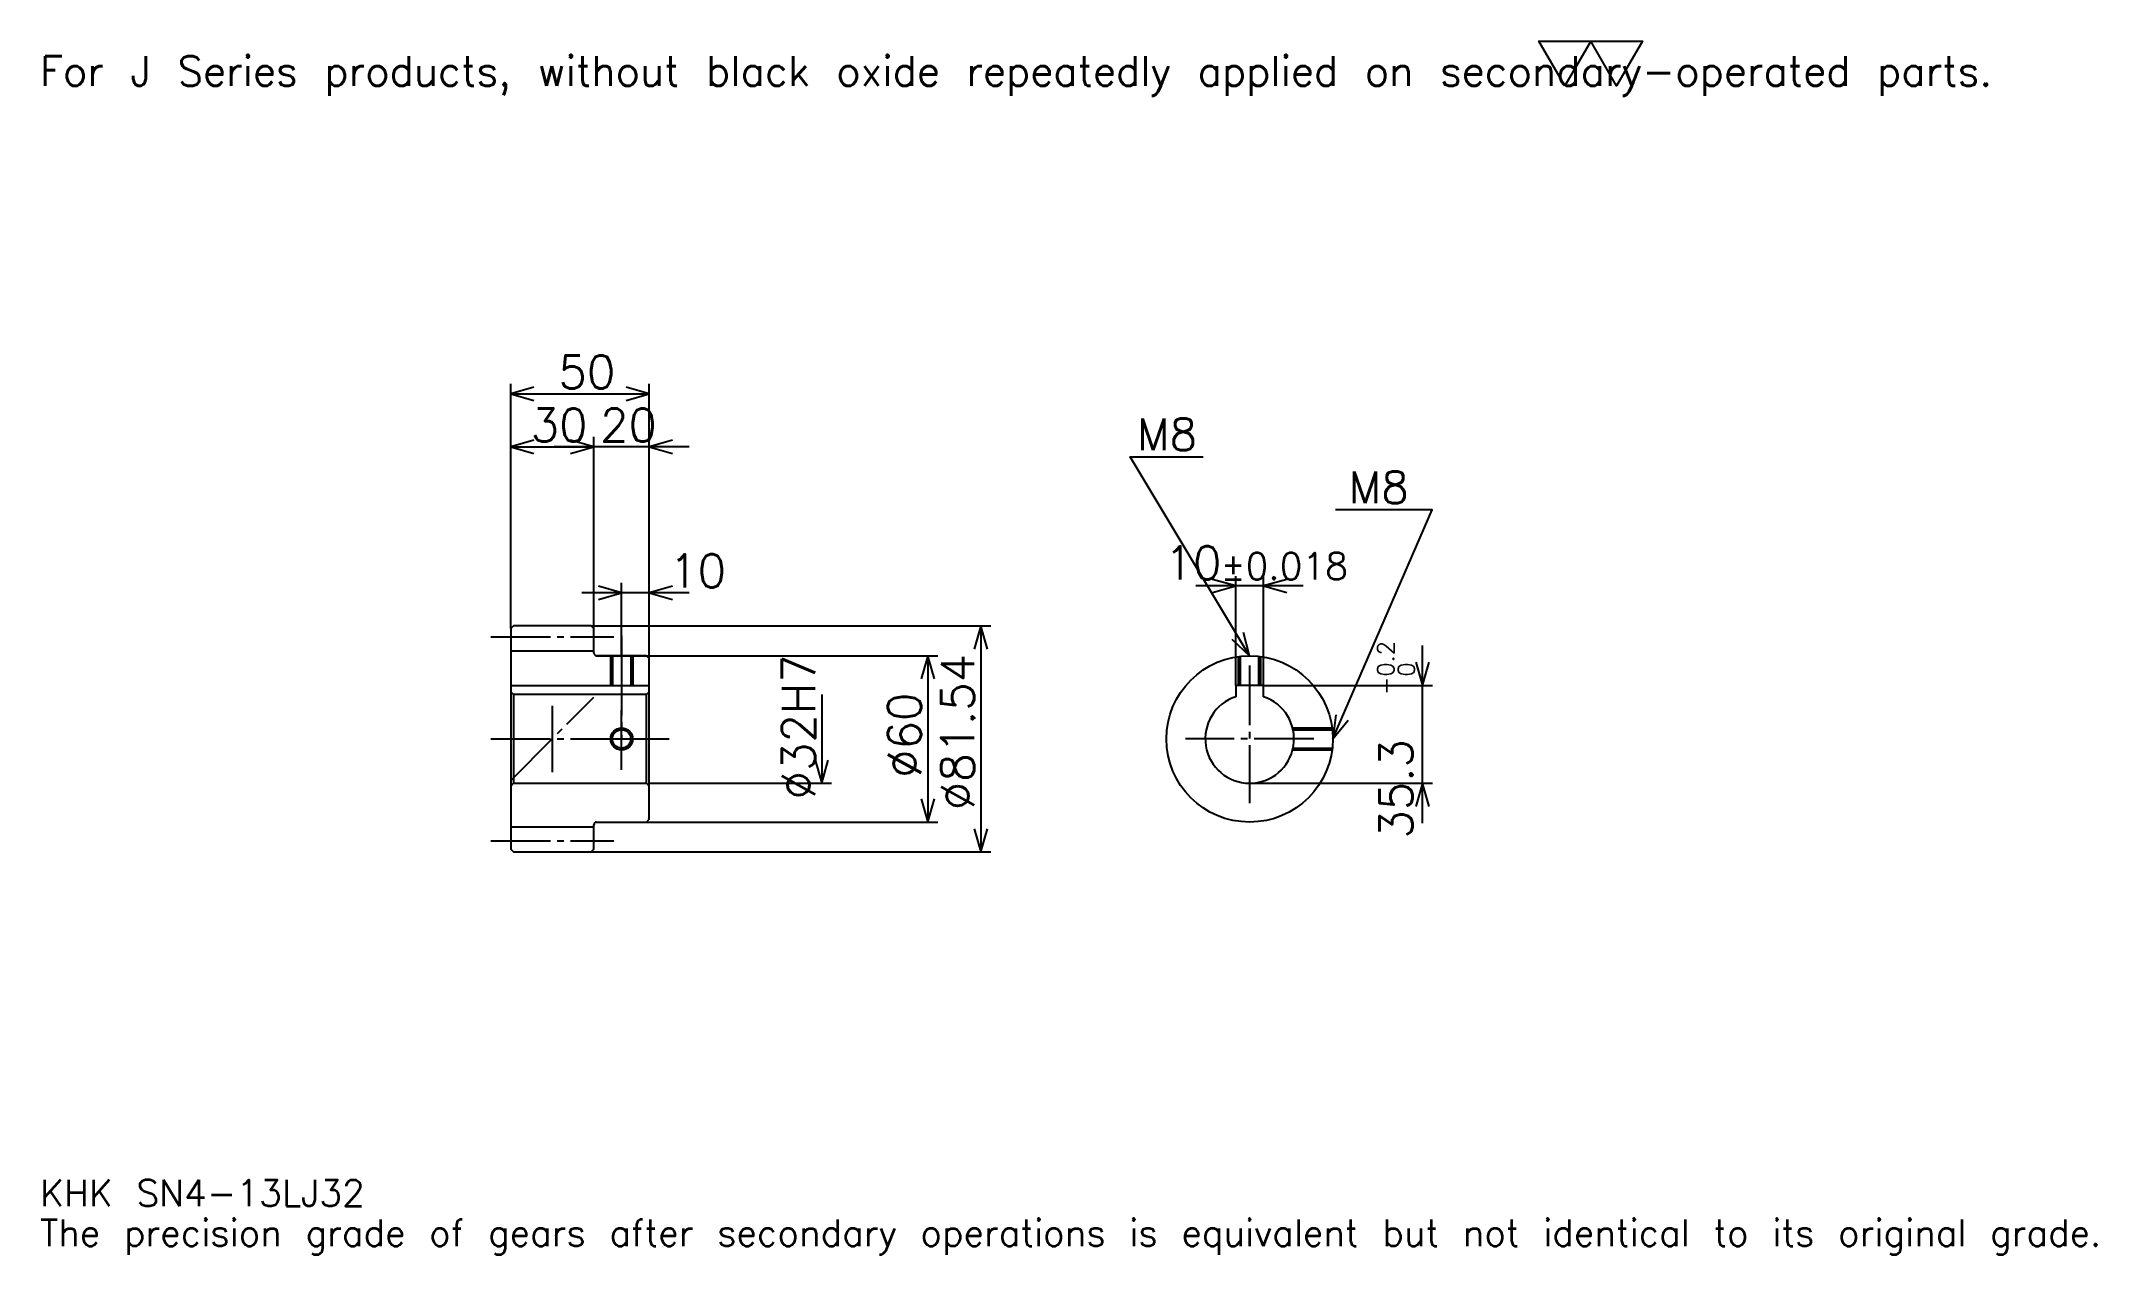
# Model space of a CAD drawing. Extents: x 24 to 766, y 9 to 447.
import ezdxf

# ---------------------------------------------------------------- set-up
doc = ezdxf.new("R2010")
doc.units = 0
doc.linetypes.add('DASHDOT', pattern=[28.695651, 21.521739, -2.391304, 2.391304, -2.391304])
doc.layers.get('0').update_dxf_attribs({"linetype": 'CONTINUOUS'})
doc.layers.add('DASHDOT', color=6, linetype='DASHDOT')
doc.styles.add('KANJI', font='TXT', dxfattribs={"bigfont": 'BIGFONT'})

msp = doc.modelspace()

# ---------------------------------------------------------------- linework, layer by layer
at = {"color": 5}
for p, q in [((193.695663, 235.660858), (193.695663, 322.943481)), ((193.695663, 319.356506), (243.695663, 319.356506)), ((243.695663, 235.660858), (243.695663, 322.943481)), ((193.695663, 300.226074), (223.695663, 300.226074)), ((258.043488, 300.226074), (209.347839, 300.226074)), ((223.695663, 235.660858), (223.695663, 303.813019)), ((455.217407, 214.191299), (455.217407, 253.647812)), ((465.217407, 214.191299), (465.217407, 253.647812)), ((258.043488, 247.617371), (219.347839, 247.617371)), ((233.695663, 235.660858), (233.695663, 251.20433)), ((479.565247, 250.060852), (440.869568, 250.060852)), ((193.695663, 234.660858), (193.695663, 235.660858)), ((222.695663, 235.660858), (243.695663, 235.660858)), ((223.695663, 234.660858), (223.695663, 235.660858)), ((233.695663, 224.891296), (233.695663, 235.660858)), ((233.695663, 224.891296), (233.695663, 235.660858)), ((243.695663, 235.660858), (366.847839, 235.660858)), ((243.695663, 223.891296), (243.695663, 235.660858)), ((363.260864, 235.660858), (363.260864, 154.121735)), ((224.695663, 224.891296), (243.695663, 224.891296)), ((243.695663, 224.891296), (347.717407, 224.891296)), ((344.130432, 224.891296), (344.130432, 164.891296)), ((522.608704, 164.543472), (522.608704, 228.539124)), ((305.869568, 210.891296), (305.869568, 178.891296)), ((465.217407, 214.191299), (526.195618, 214.191299)), ((243.695663, 178.891296), (309.456543, 178.891296)), ((460.217407, 178.891296), (526.195618, 178.891296)), ((224.695663, 164.891296), (243.695663, 164.891296)), ((243.695663, 164.891296), (347.717407, 164.891296)), ((222.695663, 154.121735), (243.695663, 154.121735)), ((243.695663, 154.121735), (366.847839, 154.121735))]:
    msp.add_line(p, q, dxfattribs=at)
at = {"color": 4}
for p, q in [((193.695663, 226.660858), (223.695663, 226.660858)), ((193.695663, 214.191299), (243.695663, 214.191299)), ((194.695663, 210.891296), (194.695663, 178.891296)), ((242.695663, 210.891296), (243.695663, 211.891296)), ((242.695663, 178.891296), (243.695663, 177.891296)), ((193.695663, 163.121735), (223.695663, 163.121735))]:
    msp.add_line(p, q, dxfattribs=at)
at = {"color": 7}
msp.add_line((208.695663, 206.847824), (208.695663, 182.934769), dxfattribs=at)
msp.add_lwpolyline([(573.913025, 430.434784), (564.586914, 446.600006), (601.891296, 446.600006), (592.565186, 430.434784), (583.239136, 446.600006), (573.913025, 430.434784)], dxfattribs=at)
at = {"color": 5}
for points in [[(202.065231, 321.747803), (193.695663, 319.356506), (202.065231, 316.96521)], [(235.326096, 316.96521), (243.695663, 319.356506), (235.326096, 321.747803)], [(202.065231, 302.617371), (193.695663, 300.226074), (202.065231, 297.834778)], [(215.326096, 297.834778), (223.695663, 300.226074), (215.326096, 302.617371)], [(215.326096, 297.834778), (223.695663, 300.226074), (215.326096, 302.617371)], [(252.065231, 302.617371), (243.695663, 300.226074), (252.065231, 297.834778)], [(460.217407, 224.891296), (417.17392, 296.630432), (443.478271, 296.630432)], [(490.217407, 194.891296), (526.086975, 277.5), (491.173889, 277.5)], [(446.847839, 247.669556), (455.217407, 250.060852), (446.847839, 252.452164)], [(473.586975, 252.452164), (465.217407, 250.060852), (473.586975, 247.669556)], [(225.326096, 245.226074), (233.695663, 247.617371), (225.326096, 250.008667)], [(252.065231, 250.008667), (243.695663, 247.617371), (252.065231, 245.226074)], [(365.652191, 227.29129), (363.260864, 235.660858), (360.869568, 227.29129)], [(453.860779, 230.83783), (460.217407, 224.891296), (457.961792, 233.298462)], [(346.521759, 216.521729), (344.130432, 224.891296), (341.739136, 216.521729)], [(520.217407, 222.560852), (522.608704, 214.191299), (525, 222.560852)], [(491.357422, 203.520798), (490.217407, 194.891296), (495.744324, 201.615967)], [(303.478271, 187.260864), (305.869568, 178.891296), (308.260864, 187.260864)], [(525, 170.521729), (522.608704, 178.891296), (520.217407, 170.521729)], [(341.739136, 173.260864), (344.130432, 164.891296), (346.521759, 173.260864)], [(360.869568, 162.491302), (363.260864, 154.121735), (365.652191, 162.491302)]]:
    msp.add_lwpolyline(points, dxfattribs=at)
at = {"color": 4}
for points in [[(223.695663, 225.891296), (223.695663, 234.660858), (222.695663, 235.660858), (194.695663, 235.660858), (193.695663, 234.660858), (193.695663, 177.891296)], [(224.695663, 164.891296), (242.695663, 164.891296), (243.695663, 165.891296), (243.695663, 223.891296), (242.695663, 224.891296), (224.695663, 224.891296)], [(229.695663, 224.891296), (229.695663, 214.191299)], [(230.370667, 224.891296), (230.370667, 214.191299)], [(237.02066, 224.891296), (237.02066, 214.191299)], [(237.695663, 224.891296), (237.695663, 214.191299)], [(456.217407, 214.191299), (456.217407, 224.623428)], [(456.892395, 214.191299), (456.892395, 224.706467)], [(463.542419, 214.191299), (463.542419, 224.706467)], [(464.217407, 214.191299), (464.217407, 224.623428)], [(193.695663, 177.891296), (194.695663, 178.891296), (242.695663, 178.891296), (242.695663, 210.891296), (194.695663, 210.891296), (193.695663, 211.891296)], [(465.217407, 210.089981), (465.217407, 214.191299), (455.217407, 214.191299), (455.217407, 210.089981)], [(475.709351, 198.891296), (489.949524, 198.891296)], [(475.868103, 198.216293), (490.032593, 198.216293)], [(475.709351, 190.891296), (489.949524, 190.891296)], [(475.868103, 191.566299), (490.032593, 191.566299)], [(193.695663, 177.891296), (193.695663, 155.121735), (194.695663, 154.121735), (222.695663, 154.121735), (223.695663, 155.121735), (223.695663, 163.891296)]]:
    msp.add_lwpolyline(points, dxfattribs=at)
for centre, radius in [((460.217407, 194.891296), 30), ((233.695663, 194.891296), 3.325)]:
    msp.add_circle(centre, radius, dxfattribs=at)
at = {"color": 7}
msp.add_circle((233.695663, 194.891296), 4, dxfattribs=at)
at = {"color": 4}
for centre, radius, start, end in [((224.695663, 225.891296), 1, 180, 270), ((460.217407, 194.891296), 16, 108.209957329, 71.790042671), ((224.695663, 163.891296), 1, 90, 180)]:
    msp.add_arc(centre, radius, start, end, dxfattribs=at)
at = {"layer": 'DASHDOT', "color": 7}
for p, q in [((186.521744, 231.660858), (230.869568, 231.660858)), ((233.695663, 224.891296), (233.695663, 194.891296)), ((460.217407, 221.365204), (460.217407, 171.717377)), ((193.695663, 179.891296), (223.695663, 209.891296)), ((186.521744, 194.891296), (250.869568, 194.891296)), ((483.391296, 194.891296), (437.043488, 194.891296)), ((186.521744, 158.121735), (230.869568, 158.121735))]:
    msp.add_line(p, q, dxfattribs=at)
for points in [[(233.695663, 232.065216), (233.695663, 207.01738)], [(233.695663, 183.717377), (233.695663, 206.065216)], [(222.521759, 194.891296), (244.869568, 194.891296)]]:
    msp.add_lwpolyline(points, dxfattribs=at)

# ---------------------------------------------------------------- texts
at = {"color": 7, "style": 'KANJI'}
for s, height, p in [('For J Series products, without black oxide repeatedly applied on secondary-operated parts.', 10.76087, (23.913044, 430.434784)), ('50', 11.956522, (210.92392, 321.269531)), ('30', 11.956522, (200.92392, 302.139099)), ('20', 11.956522, (225.92392, 302.139099)), ('M8', 11.478261, (419.565247, 299.021729)), ('M8', 11.478261, (495.956543, 279.891296)), ('10', 11.956522, (250.869568, 249.530411)), ('10', 11.956522, (429.558502, 252.452164)), ('%%p0.018', 9.565217, (449.76355, 252.452164)), ('KHK SN4-13LJ32', 9.565217, (23.913044, 26.304348)), ('The precision grade of gears after secondary operations is equivalent but not identical to its original grade.', 9.565217, (23.913044, 11.956522))]:
    msp.add_text(s, height=height, dxfattribs=at).set_placement(p)
for s, height, p in [('%%c32H7', 11.956522, (303.478271, 173.070648)), ('%%c81.54', 11.956522, (360.869568, 169.184784)), ('0.2', 5.978261, (512.32605, 217.367188)), ('+', 5.978261, (512.32605, 210.671524)), ('0', 5.978261, (519.739136, 217.367188)), ('%%c60', 11.956522, (341.739136, 180.842377)), ('35.3', 11.956522, (519.021729, 158.918976))]:
    msp.add_text(s, height=height, rotation=90, dxfattribs=at).set_placement(p)

doc.saveas('drawing.dxf')
